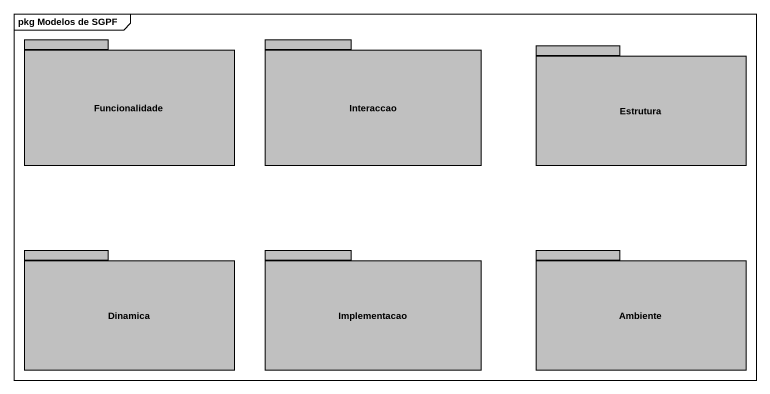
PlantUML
@startuml
mainframe pkg Modelos de SGPF
package Funcionalidade #C0C0C0 {
}
package Interaccao #C0C0C0 {
}
package Estrutura #C0C0C0 {
}
package Dinamica #C0C0C0 {
}
package Implementacao #C0C0C0 {
}
package Ambiente #C0C0C0 {
}
@enduml
